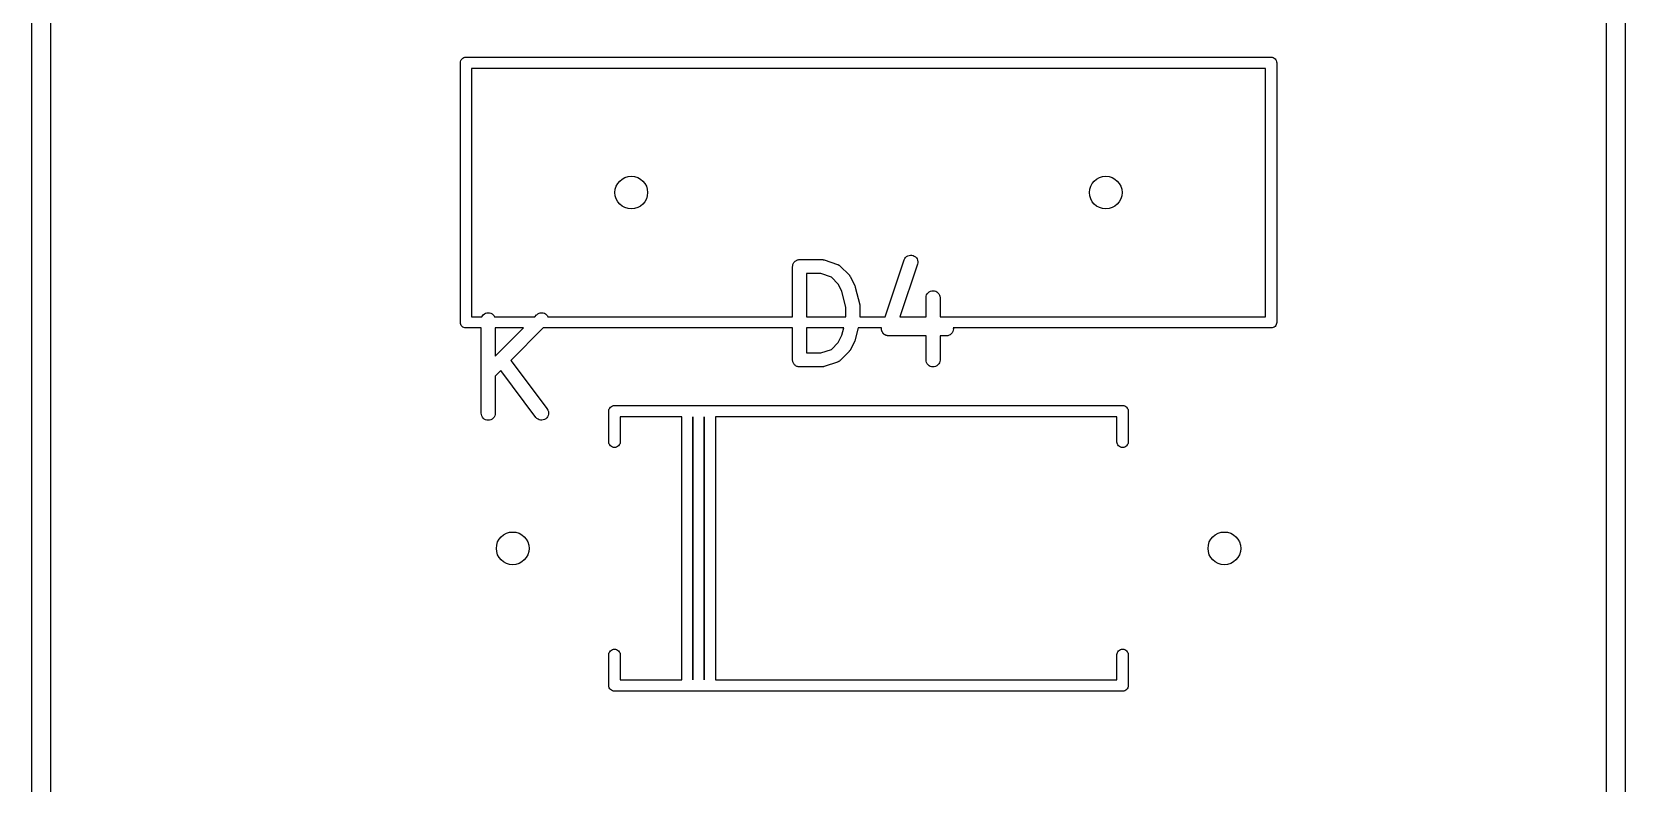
# Model space of a CAD drawing. Extents: x 17 to 176, y -177 to -9.
# Drawn here: x 17.2 to 34.26, y -139.67 to -131.63 of the extents above; entities that cross this region are included whole.
import ezdxf

# ---------------------------------------------------------------- set-up
doc = ezdxf.new("R2010")
doc.units = 0
doc.layers.add('BLACK', color=7, linetype='CONTINUOUS')

msp = doc.modelspace()

# ---------------------------------------------------------------- linework, layer by layer
at = {"layer": 'BLACK', "linetype": 'CONTINUOUS'}
for p, q in [((17.2038, -176.027), (17.2037, -52.2359)), ((17.4037, -52.2457), (17.4037, -176.02)), ((34.063, -145.298), (34.063, -53.7107)), ((34.263, -53.7181), (34.263, -145.293)), ((21.7917, -131.96), (21.7929, -131.948)), ((21.792, -131.963), (21.7917, -131.96)), ((21.792, -134.737), (21.792, -131.963)), ((21.7929, -131.948), (21.7963, -131.937)), ((21.7963, -131.937), (21.8019, -131.927)), ((21.8019, -131.927), (21.8094, -131.917)), ((21.8094, -131.917), (21.8185, -131.91)), ((21.8185, -131.91), (21.8289, -131.904)), ((21.8289, -131.904), (21.8402, -131.901)), ((21.8402, -131.901), (21.8491, -131.9)), ((21.8491, -131.9), (21.852, -131.9)), ((21.852, -131.9), (21.8549, -131.9)), ((21.8549, -131.9), (30.4691, -131.9)), ((21.912, -132.02), (21.912, -134.68)), ((30.412, -132.02), (21.912, -132.02)), ((30.412, -134.68), (30.412, -132.02)), ((30.4691, -131.9), (30.472, -131.9)), ((30.472, -131.9), (30.4749, -131.9)), ((30.4749, -131.9), (30.4749, -131.9)), ((30.4749, -131.9), (30.4838, -131.901)), ((30.4838, -131.901), (30.4951, -131.904)), ((30.4951, -131.904), (30.5055, -131.91)), ((30.5055, -131.91), (30.5146, -131.917)), ((30.5146, -131.917), (30.5221, -131.927)), ((30.5221, -131.927), (30.5277, -131.937)), ((30.5277, -131.937), (30.5311, -131.948)), ((30.5311, -131.948), (30.5323, -131.96)), ((30.5323, -131.96), (30.532, -131.963)), ((30.532, -131.963), (30.532, -134.737)), ((25.3714, -134.089), (25.3769, -134.084)), ((25.3769, -134.084), (25.3824, -134.08)), ((25.3824, -134.08), (25.3826, -134.08)), ((25.3826, -134.08), (25.3828, -134.08)), ((25.3828, -134.08), (25.3891, -134.076)), ((25.3891, -134.076), (25.3953, -134.073)), ((25.3953, -134.073), (25.3956, -134.073)), ((25.3956, -134.073), (25.3958, -134.073)), ((25.3958, -134.073), (25.4026, -134.071)), ((25.4026, -134.071), (25.4093, -134.069)), ((25.4093, -134.069), (25.4096, -134.069)), ((25.4096, -134.069), (25.4098, -134.069)), ((25.4098, -134.069), (25.4169, -134.068)), ((25.4169, -134.068), (25.4239, -134.067)), ((25.4239, -134.067), (25.662, -134.067)), ((25.662, -134.067), (25.663, -134.067)), ((25.663, -134.067), (25.6672, -134.068)), ((25.6672, -134.068), (25.6714, -134.068)), ((25.6714, -134.068), (25.6745, -134.069)), ((25.6745, -134.069), (25.6776, -134.069)), ((25.6776, -134.069), (25.6816, -134.07)), ((25.6816, -134.07), (25.6857, -134.071)), ((25.6857, -134.071), (25.8286, -134.119)), ((26.3402, -134.68), (26.5432, -134.071)), ((26.5432, -134.071), (26.5436, -134.07)), ((26.5436, -134.07), (26.5497, -134.057)), ((26.5497, -134.057), (26.5583, -134.045)), ((26.5583, -134.045), (26.5691, -134.035)), ((26.5691, -134.035), (26.5815, -134.027)), ((26.5815, -134.027), (26.5953, -134.022)), ((26.5953, -134.022), (26.6097, -134.02)), ((26.6097, -134.02), (26.6243, -134.02)), ((26.6243, -134.02), (26.6386, -134.024)), ((26.6386, -134.024), (26.6519, -134.03)), ((26.6519, -134.03), (26.6638, -134.038)), ((26.6638, -134.038), (26.6738, -134.049)), ((26.6738, -134.049), (26.6816, -134.061)), ((26.6816, -134.061), (26.6868, -134.075)), ((26.6868, -134.075), (26.6892, -134.09)), ((25.3489, -134.141), (25.3497, -134.134)), ((25.3489, -134.142), (25.3489, -134.141)), ((25.3489, -134.68), (25.3489, -134.142)), ((25.3489, -134.142), (25.3489, -134.142)), ((25.3489, -134.142), (25.3489, -134.142)), ((25.3489, -134.142), (25.3489, -134.142)), ((25.3497, -134.134), (25.3504, -134.127)), ((25.3504, -134.127), (25.3505, -134.127)), ((25.3505, -134.127), (25.3527, -134.12)), ((25.3505, -134.127), (25.3505, -134.127)), ((25.3527, -134.12), (25.3548, -134.113)), ((25.3548, -134.113), (25.3549, -134.113)), ((25.3549, -134.113), (25.355, -134.113)), ((25.355, -134.113), (25.3584, -134.107)), ((25.3584, -134.107), (25.3617, -134.1)), ((25.3617, -134.1), (25.3619, -134.1)), ((25.3619, -134.1), (25.362, -134.1)), ((25.362, -134.1), (25.3666, -134.095)), ((25.3666, -134.095), (25.3711, -134.089)), ((25.3711, -134.089), (25.3713, -134.089)), ((25.3713, -134.089), (25.3714, -134.089)), ((25.4989, -134.217), (25.4989, -134.68)), ((25.6498, -134.217), (25.4989, -134.217)), ((25.7643, -134.256), (25.6498, -134.217)), ((25.8385, -134.33), (25.7643, -134.256)), ((25.8286, -134.119), (25.8296, -134.119)), ((25.8296, -134.119), (25.8316, -134.12)), ((25.8316, -134.12), (25.8337, -134.121)), ((25.8337, -134.121), (25.8382, -134.123)), ((25.8382, -134.123), (25.8428, -134.125)), ((25.8428, -134.125), (25.8446, -134.127)), ((25.8446, -134.127), (25.8466, -134.128)), ((25.8466, -134.128), (25.8505, -134.131)), ((25.8505, -134.131), (25.8547, -134.134)), ((25.8547, -134.134), (25.8562, -134.136)), ((25.8562, -134.136), (25.8579, -134.137)), ((25.8579, -134.137), (25.9531, -134.232)), ((25.9531, -134.232), (25.9539, -134.233)), ((25.9539, -134.233), (25.9565, -134.236)), ((25.9565, -134.236), (25.9594, -134.239)), ((25.9594, -134.239), (25.961, -134.242)), ((25.961, -134.242), (25.963, -134.244)), ((25.963, -134.244), (25.9649, -134.248)), ((25.9649, -134.248), (25.9672, -134.252)), ((25.9672, -134.252), (26.0148, -134.347)), ((26.6855, -134.118), (26.4984, -134.68)), ((26.6888, -134.104), (26.6855, -134.118)), ((26.6892, -134.09), (26.6888, -134.104)), ((25.8769, -134.407), (25.8385, -134.33)), ((25.9203, -134.58), (25.8769, -134.407)), ((26.0148, -134.347), (26.0153, -134.348)), ((26.0153, -134.348), (26.0154, -134.348)), ((26.0154, -134.348), (26.0156, -134.348)), ((26.0156, -134.348), (26.0179, -134.355)), ((26.0179, -134.355), (26.0203, -134.362)), ((26.0203, -134.362), (26.0204, -134.362)), ((26.0204, -134.362), (26.0205, -134.362)), ((26.0205, -134.362), (26.0681, -134.553)), ((26.7906, -134.433), (26.8, -134.422)), ((26.8, -134.422), (26.8114, -134.413)), ((26.8114, -134.413), (26.8244, -134.406)), ((26.8244, -134.406), (26.8384, -134.402)), ((26.8384, -134.402), (26.853, -134.401)), ((26.853, -134.401), (26.8676, -134.402)), ((26.8676, -134.402), (26.8815, -134.407)), ((26.8815, -134.407), (26.8944, -134.414)), ((26.8944, -134.414), (26.9057, -134.423)), ((26.9057, -134.423), (26.9149, -134.434)), ((25.9203, -134.68), (25.9203, -134.58)), ((26.0681, -134.553), (26.0683, -134.554)), ((26.0683, -134.554), (26.0685, -134.555)), ((26.0685, -134.555), (26.0689, -134.556)), ((26.0689, -134.556), (26.0695, -134.562)), ((26.0695, -134.562), (26.0703, -134.568)), ((26.0703, -134.568), (26.0702, -134.57)), ((26.0702, -134.57), (26.0703, -134.571)), ((26.0703, -134.571), (26.0703, -134.68)), ((26.7775, -134.475), (26.7791, -134.46)), ((26.7775, -134.476), (26.7775, -134.475)), ((26.7775, -134.68), (26.7775, -134.476)), ((26.7791, -134.46), (26.7835, -134.446)), ((26.7835, -134.446), (26.7906, -134.433)), ((26.9149, -134.434), (26.9218, -134.447)), ((26.9218, -134.447), (26.926, -134.461)), ((26.926, -134.461), (26.9275, -134.476)), ((26.9275, -134.476), (26.9275, -134.68)), ((21.7917, -134.74), (21.792, -134.737)), ((21.7929, -134.752), (21.7917, -134.74)), ((21.7963, -134.763), (21.7929, -134.752)), ((21.8019, -134.773), (21.7963, -134.763)), ((21.912, -134.68), (22.0227, -134.68)), ((22.0227, -134.68), (22.0282, -134.67)), ((22.0282, -134.67), (22.0376, -134.659)), ((22.0376, -134.659), (22.049, -134.65)), ((22.049, -134.65), (22.062, -134.643)), ((22.062, -134.643), (22.076, -134.639)), ((22.076, -134.639), (22.0906, -134.637)), ((22.0906, -134.637), (22.1052, -134.639)), ((22.1052, -134.639), (22.1192, -134.643)), ((22.1192, -134.643), (22.132, -134.65)), ((22.132, -134.65), (22.1433, -134.66)), ((22.1433, -134.66), (22.1526, -134.671)), ((22.1526, -134.671), (22.1574, -134.68)), ((22.1574, -134.68), (22.5878, -134.68)), ((22.5878, -134.68), (22.6085, -134.659)), ((22.6085, -134.659), (22.6092, -134.659)), ((22.6092, -134.659), (22.6207, -134.649)), ((22.6207, -134.649), (22.6337, -134.643)), ((22.6337, -134.643), (22.6477, -134.639)), ((22.6477, -134.639), (22.6623, -134.637)), ((22.6623, -134.637), (22.6769, -134.639)), ((22.6769, -134.639), (22.6908, -134.643)), ((22.6908, -134.643), (22.7037, -134.65)), ((22.7037, -134.65), (22.7149, -134.66)), ((22.7149, -134.66), (22.7241, -134.671)), ((22.7241, -134.671), (22.7288, -134.68)), ((22.7288, -134.68), (25.3489, -134.68)), ((25.4989, -134.68), (25.9203, -134.68)), ((26.0703, -134.68), (26.3402, -134.68)), ((26.4984, -134.68), (26.7775, -134.68)), ((26.9275, -134.68), (30.412, -134.68)), ((30.5277, -134.763), (30.5221, -134.773)), ((30.5311, -134.752), (30.5277, -134.763)), ((30.532, -134.743), (30.5311, -134.752)), ((30.532, -134.737), (30.5323, -134.74)), ((30.5323, -134.74), (30.532, -134.743)), ((21.8094, -134.783), (21.8019, -134.773)), ((21.8185, -134.79), (21.8094, -134.783)), ((21.8289, -134.796), (21.8185, -134.79)), ((21.8402, -134.799), (21.8289, -134.796)), ((21.8491, -134.8), (21.8402, -134.799)), ((21.852, -134.8), (21.8491, -134.8)), ((21.8491, -134.8), (21.8491, -134.8)), ((21.8549, -134.8), (21.852, -134.8)), ((22.0151, -134.8), (21.8549, -134.8)), ((22.0151, -135.712), (22.0151, -134.8)), ((22.1651, -134.8), (22.1651, -135.103)), ((22.1651, -135.103), (22.4678, -134.8)), ((22.4678, -134.8), (22.1651, -134.8)), ((22.68, -134.8), (22.332, -135.148)), ((25.3489, -134.8), (22.68, -134.8)), ((25.3489, -135.142), (25.3489, -134.8)), ((25.4989, -134.8), (25.4989, -135.067)), ((25.8965, -134.8), (25.4989, -134.8)), ((25.8385, -134.955), (25.8769, -134.878)), ((25.8769, -134.878), (25.8965, -134.8)), ((26.0148, -134.938), (25.9672, -135.033)), ((26.0149, -134.938), (26.0148, -134.938)), ((26.0151, -134.937), (26.0149, -134.938)), ((26.0175, -134.931), (26.0151, -134.937)), ((26.02, -134.924), (26.0175, -134.931)), ((26.0201, -134.924), (26.02, -134.924)), ((26.0202, -134.923), (26.0201, -134.924)), ((26.0205, -134.922), (26.0202, -134.923)), ((26.0511, -134.8), (26.0205, -134.922)), ((26.3019, -134.8), (26.0511, -134.8)), ((26.3013, -134.809), (26.3018, -134.804)), ((26.3015, -134.811), (26.3013, -134.809)), ((26.3015, -134.814), (26.3015, -134.811)), ((26.3022, -134.819), (26.3015, -134.814)), ((26.3018, -134.804), (26.3019, -134.8)), ((26.3026, -134.823), (26.3022, -134.819)), ((26.3034, -134.826), (26.3026, -134.823)), ((26.3039, -134.829), (26.3034, -134.826)), ((26.3055, -134.833), (26.3039, -134.829)), ((26.3067, -134.837), (26.3055, -134.833)), ((26.3081, -134.84), (26.3067, -134.837)), ((26.3091, -134.842), (26.3081, -134.84)), ((26.3115, -134.846), (26.3091, -134.842)), ((26.3135, -134.85), (26.3115, -134.846)), ((26.3153, -134.852), (26.3135, -134.85)), ((26.3168, -134.855), (26.3153, -134.852)), ((26.3199, -134.858), (26.3168, -134.855)), ((26.3227, -134.862), (26.3199, -134.858)), ((26.3249, -134.863), (26.3227, -134.862)), ((26.3268, -134.865), (26.3249, -134.863)), ((26.3305, -134.868), (26.3268, -134.865)), ((26.3339, -134.871), (26.3305, -134.868)), ((26.3364, -134.872), (26.3339, -134.871)), ((26.3387, -134.874), (26.3364, -134.872)), ((26.3428, -134.876), (26.3387, -134.874)), ((26.3467, -134.878), (26.3428, -134.876)), ((26.3495, -134.879), (26.3467, -134.878)), ((26.3521, -134.88), (26.3495, -134.879)), ((26.3564, -134.881), (26.3521, -134.88)), ((26.3607, -134.882), (26.3564, -134.881)), ((26.3635, -134.883), (26.3607, -134.882)), ((26.3663, -134.883), (26.3635, -134.883)), ((26.3708, -134.884), (26.3663, -134.883)), ((26.3752, -134.884), (26.3708, -134.884)), ((26.3763, -134.884), (26.3752, -134.884)), ((26.7775, -134.884), (26.3763, -134.884)), ((26.7775, -135.142), (26.7775, -134.884)), ((26.9953, -134.884), (26.9275, -134.884)), ((26.9275, -134.884), (26.9275, -135.142)), ((27.0099, -134.883), (26.9953, -134.884)), ((27.0239, -134.878), (27.0099, -134.883)), ((27.0368, -134.872), (27.0239, -134.878)), ((27.0482, -134.862), (27.0368, -134.872)), ((27.0575, -134.851), (27.0482, -134.862)), ((27.0645, -134.838), (27.0575, -134.851)), ((27.0688, -134.824), (27.0645, -134.838)), ((27.0703, -134.81), (27.0688, -134.824)), ((30.4691, -134.8), (27.0695, -134.8)), ((27.0695, -134.8), (27.0703, -134.81)), ((30.472, -134.8), (30.4691, -134.8)), ((30.4838, -134.799), (30.472, -134.8)), ((30.4951, -134.796), (30.4838, -134.799)), ((30.5055, -134.79), (30.4951, -134.796)), ((30.5146, -134.783), (30.5055, -134.79)), ((30.5221, -134.773), (30.5146, -134.783)), ((25.4989, -135.067), (25.6498, -135.067)), ((25.6498, -135.067), (25.7643, -135.029)), ((25.7643, -135.029), (25.8385, -134.955)), ((25.9531, -135.053), (25.8579, -135.148)), ((25.9558, -135.049), (25.9531, -135.053)), ((25.9587, -135.046), (25.9558, -135.049)), ((25.9604, -135.044), (25.9587, -135.046)), ((25.9624, -135.041), (25.9604, -135.044)), ((25.9644, -135.038), (25.9624, -135.041)), ((25.9667, -135.034), (25.9644, -135.038)), ((25.9672, -135.033), (25.9667, -135.034)), ((22.2248, -135.255), (22.1651, -135.315)), ((22.6015, -135.757), (22.2248, -135.255)), ((22.332, -135.148), (22.7215, -135.667)), ((25.3496, -135.149), (25.3489, -135.142)), ((25.3502, -135.156), (25.3496, -135.149)), ((25.3503, -135.157), (25.3502, -135.156)), ((25.3524, -135.164), (25.3503, -135.157)), ((25.3503, -135.157), (25.3503, -135.157)), ((25.3544, -135.17), (25.3524, -135.164)), ((25.3545, -135.171), (25.3544, -135.17)), ((25.3546, -135.171), (25.3545, -135.171)), ((25.3579, -135.177), (25.3546, -135.171)), ((25.3611, -135.183), (25.3579, -135.177)), ((25.3613, -135.184), (25.3611, -135.183)), ((25.3614, -135.184), (25.3613, -135.184)), ((25.3659, -135.189), (25.3614, -135.184)), ((25.3703, -135.195), (25.3659, -135.189)), ((25.3705, -135.195), (25.3703, -135.195)), ((25.3707, -135.195), (25.3705, -135.195)), ((25.3761, -135.2), (25.3707, -135.195)), ((25.3815, -135.204), (25.3761, -135.2)), ((25.3818, -135.204), (25.3815, -135.204)), ((25.382, -135.205), (25.3818, -135.204)), ((25.3881, -135.208), (25.382, -135.205)), ((25.3944, -135.211), (25.3881, -135.208)), ((25.3946, -135.211), (25.3944, -135.211)), ((25.3948, -135.212), (25.3946, -135.211)), ((25.4016, -135.214), (25.3948, -135.212)), ((25.4083, -135.216), (25.4016, -135.214)), ((25.4086, -135.216), (25.4083, -135.216)), ((25.4088, -135.216), (25.4086, -135.216)), ((25.4158, -135.217), (25.4088, -135.216)), ((25.4229, -135.217), (25.4158, -135.217)), ((25.4234, -135.217), (25.4229, -135.217)), ((25.4239, -135.217), (25.4234, -135.217)), ((25.4234, -135.217), (25.4234, -135.217)), ((25.4234, -135.217), (25.4234, -135.217)), ((25.662, -135.217), (25.4239, -135.217)), ((25.6662, -135.217), (25.662, -135.217)), ((25.6704, -135.217), (25.6662, -135.217)), ((25.6735, -135.216), (25.6704, -135.217)), ((25.6766, -135.216), (25.6735, -135.216)), ((25.6806, -135.215), (25.6766, -135.216)), ((25.6847, -135.214), (25.6806, -135.215)), ((25.6857, -135.214), (25.6847, -135.214)), ((25.8286, -135.166), (25.6857, -135.214)), ((25.8306, -135.165), (25.8286, -135.166)), ((25.8327, -135.164), (25.8306, -135.165)), ((25.8373, -135.162), (25.8327, -135.164)), ((25.8419, -135.16), (25.8373, -135.162)), ((25.8437, -135.159), (25.8419, -135.16)), ((25.8457, -135.158), (25.8437, -135.159)), ((25.8497, -135.154), (25.8457, -135.158)), ((25.8539, -135.152), (25.8497, -135.154)), ((25.8554, -135.15), (25.8539, -135.152)), ((25.8571, -135.149), (25.8554, -135.15)), ((25.8579, -135.148), (25.8571, -135.149)), ((26.7789, -135.157), (26.7775, -135.142)), ((26.7831, -135.171), (26.7789, -135.157)), ((26.79, -135.184), (26.7831, -135.171)), ((26.7993, -135.195), (26.79, -135.184)), ((26.8105, -135.205), (26.7993, -135.195)), ((26.8234, -135.212), (26.8105, -135.205)), ((26.8374, -135.216), (26.8234, -135.212)), ((26.852, -135.217), (26.8374, -135.216)), ((26.8665, -135.216), (26.852, -135.217)), ((26.8806, -135.212), (26.8665, -135.216)), ((26.8935, -135.205), (26.8806, -135.212)), ((26.905, -135.196), (26.8935, -135.205)), ((26.9144, -135.185), (26.905, -135.196)), ((26.9214, -135.172), (26.9144, -135.185)), ((26.9258, -135.158), (26.9214, -135.172)), ((26.9275, -135.143), (26.9258, -135.158)), ((26.9275, -135.142), (26.9275, -135.143)), ((22.1651, -135.315), (22.1651, -135.712)), ((22.0165, -135.727), (22.0151, -135.712)), ((22.0208, -135.741), (22.0165, -135.727)), ((22.0276, -135.754), (22.0208, -135.741)), ((22.0369, -135.765), (22.0276, -135.754)), ((22.0482, -135.775), (22.0369, -135.765)), ((22.061, -135.782), (22.0482, -135.775)), ((22.075, -135.786), (22.061, -135.782)), ((22.0896, -135.787), (22.075, -135.786)), ((22.1041, -135.786), (22.0896, -135.787)), ((22.1182, -135.782), (22.1041, -135.786)), ((22.1312, -135.775), (22.1182, -135.782)), ((22.1426, -135.766), (22.1312, -135.775)), ((22.152, -135.755), (22.1426, -135.766)), ((22.159, -135.742), (22.152, -135.755)), ((22.1635, -135.728), (22.159, -135.742)), ((22.1651, -135.713), (22.1635, -135.728)), ((22.1651, -135.712), (22.1651, -135.713)), ((22.6114, -135.768), (22.6015, -135.757)), ((22.6232, -135.777), (22.6114, -135.768)), ((22.6364, -135.783), (22.6232, -135.777)), ((22.6507, -135.787), (22.6364, -135.783)), ((22.6653, -135.787), (22.6507, -135.787)), ((22.6798, -135.785), (22.6653, -135.787)), ((22.6935, -135.78), (22.6798, -135.785)), ((22.7061, -135.773), (22.6935, -135.78)), ((22.717, -135.763), (22.7061, -135.773)), ((22.7257, -135.751), (22.717, -135.763)), ((22.7215, -135.667), (22.7221, -135.668)), ((22.7221, -135.668), (22.7296, -135.681)), ((22.732, -135.738), (22.7257, -135.751)), ((22.7296, -135.681), (22.7344, -135.695)), ((22.7357, -135.724), (22.732, -135.738)), ((22.7344, -135.695), (22.7365, -135.709)), ((22.7365, -135.709), (22.7357, -135.724)), ((23.3817, -135.69), (23.3829, -135.678)), ((23.382, -135.693), (23.3817, -135.69)), ((23.382, -136.023), (23.382, -135.693)), ((23.3829, -135.678), (23.3863, -135.667)), ((23.3863, -135.667), (23.3919, -135.657)), ((23.3919, -135.657), (23.3994, -135.647)), ((23.3994, -135.647), (23.4085, -135.64)), ((23.4085, -135.64), (23.4189, -135.634)), ((23.4189, -135.634), (23.4302, -135.631)), ((23.4302, -135.631), (23.4391, -135.63)), ((23.4391, -135.63), (23.4391, -135.63)), ((23.4391, -135.63), (23.442, -135.63)), ((23.442, -135.63), (23.4449, -135.63)), ((23.4449, -135.63), (24.2191, -135.63)), ((24.162, -135.75), (23.502, -135.75)), ((23.502, -135.75), (23.502, -136.023)), ((24.162, -138.57), (24.162, -135.75)), ((24.2191, -135.63), (24.222, -135.63)), ((24.222, -135.63), (24.2249, -135.63)), ((24.2249, -135.63), (24.3391, -135.63)), ((24.282, -138.57), (24.282, -135.75)), ((24.282, -135.75), (24.282, -138.57)), ((24.3391, -135.63), (24.342, -135.63)), ((24.342, -135.63), (24.3449, -135.63)), ((24.3449, -135.63), (24.4591, -135.63)), ((24.402, -138.57), (24.402, -135.75)), ((24.402, -135.75), (24.402, -138.57)), ((24.4591, -135.63), (24.462, -135.63)), ((24.462, -135.63), (24.4649, -135.63)), ((24.4649, -135.63), (28.8791, -135.63)), ((28.822, -135.75), (24.522, -135.75)), ((24.522, -135.75), (24.522, -138.57)), ((28.822, -136.023), (28.822, -135.75)), ((28.8791, -135.63), (28.882, -135.63)), ((28.882, -135.63), (28.8849, -135.63)), ((28.8849, -135.63), (28.8849, -135.63)), ((28.8849, -135.63), (28.8938, -135.631)), ((28.8938, -135.631), (28.9051, -135.634)), ((28.9051, -135.634), (28.9155, -135.64)), ((28.9155, -135.64), (28.9246, -135.647)), ((28.9246, -135.647), (28.9321, -135.657)), ((28.9321, -135.657), (28.9377, -135.667)), ((28.9377, -135.667), (28.9411, -135.678)), ((28.9411, -135.678), (28.9423, -135.69)), ((28.9423, -135.69), (28.942, -135.693)), ((28.942, -135.693), (28.942, -136.023)), ((23.3829, -136.032), (23.382, -136.023)), ((23.3863, -136.043), (23.3829, -136.032)), ((23.3919, -136.053), (23.3863, -136.043)), ((23.3994, -136.063), (23.3919, -136.053)), ((23.4085, -136.07), (23.3994, -136.063)), ((23.4189, -136.076), (23.4085, -136.07)), ((23.4302, -136.079), (23.4189, -136.076)), ((23.442, -136.08), (23.4302, -136.079)), ((23.4538, -136.079), (23.442, -136.08)), ((23.4651, -136.076), (23.4538, -136.079)), ((23.4755, -136.07), (23.4651, -136.076)), ((23.4846, -136.063), (23.4755, -136.07)), ((23.4921, -136.053), (23.4846, -136.063)), ((23.4977, -136.043), (23.4921, -136.053)), ((23.5011, -136.032), (23.4977, -136.043)), ((23.502, -136.023), (23.5011, -136.032)), ((28.8229, -136.032), (28.822, -136.023)), ((28.8263, -136.043), (28.8229, -136.032)), ((28.8319, -136.053), (28.8263, -136.043)), ((28.8394, -136.063), (28.8319, -136.053)), ((28.8485, -136.07), (28.8394, -136.063)), ((28.8589, -136.076), (28.8485, -136.07)), ((28.8702, -136.079), (28.8589, -136.076)), ((28.882, -136.08), (28.8702, -136.079)), ((28.8938, -136.079), (28.882, -136.08)), ((28.9051, -136.076), (28.8938, -136.079)), ((28.9155, -136.07), (28.9051, -136.076)), ((28.9246, -136.063), (28.9155, -136.07)), ((28.9321, -136.053), (28.9246, -136.063)), ((28.9377, -136.043), (28.9321, -136.053)), ((28.9411, -136.032), (28.9377, -136.043)), ((28.942, -136.023), (28.9411, -136.032)), ((23.382, -138.297), (23.3829, -138.288)), ((23.382, -138.627), (23.382, -138.297)), ((23.3829, -138.288), (23.3863, -138.277)), ((23.3863, -138.277), (23.3919, -138.267)), ((23.3919, -138.267), (23.3994, -138.257)), ((23.3994, -138.257), (23.4085, -138.25)), ((23.4085, -138.25), (23.4189, -138.244)), ((23.4189, -138.244), (23.4302, -138.241)), ((23.4302, -138.241), (23.442, -138.24)), ((23.442, -138.24), (23.4538, -138.241)), ((23.4538, -138.241), (23.4651, -138.244)), ((23.4651, -138.244), (23.4755, -138.25)), ((23.4755, -138.25), (23.4846, -138.257)), ((23.4846, -138.257), (23.4921, -138.267)), ((23.4921, -138.267), (23.4977, -138.277)), ((23.4977, -138.277), (23.5011, -138.288)), ((23.5011, -138.288), (23.502, -138.297)), ((23.502, -138.297), (23.502, -138.57)), ((28.822, -138.297), (28.8229, -138.288)), ((28.822, -138.57), (28.822, -138.297)), ((28.8229, -138.288), (28.8263, -138.277)), ((28.8263, -138.277), (28.8319, -138.267)), ((28.8319, -138.267), (28.8394, -138.257)), ((28.8394, -138.257), (28.8485, -138.25)), ((28.8485, -138.25), (28.8589, -138.244)), ((28.8589, -138.244), (28.8702, -138.241)), ((28.8702, -138.241), (28.882, -138.24)), ((28.882, -138.24), (28.8938, -138.241)), ((28.8938, -138.241), (28.9051, -138.244)), ((28.9051, -138.244), (28.9155, -138.25)), ((28.9155, -138.25), (28.9246, -138.257)), ((28.9246, -138.257), (28.9321, -138.267)), ((28.9321, -138.267), (28.9377, -138.277)), ((28.9377, -138.277), (28.9411, -138.288)), ((28.9411, -138.288), (28.942, -138.297)), ((28.942, -138.297), (28.942, -138.627)), ((23.3817, -138.63), (23.382, -138.627)), ((23.3829, -138.642), (23.3817, -138.63)), ((23.3863, -138.653), (23.3829, -138.642)), ((23.3919, -138.663), (23.3863, -138.653)), ((23.3994, -138.673), (23.3919, -138.663)), ((23.4085, -138.68), (23.3994, -138.673)), ((23.4189, -138.686), (23.4085, -138.68)), ((23.4302, -138.689), (23.4189, -138.686)), ((23.4391, -138.69), (23.4302, -138.689)), ((23.442, -138.69), (23.4391, -138.69)), ((23.4391, -138.69), (23.4391, -138.69)), ((23.4449, -138.69), (23.442, -138.69)), ((24.2191, -138.69), (23.4449, -138.69)), ((23.502, -138.57), (24.162, -138.57)), ((24.222, -138.69), (24.2191, -138.69)), ((24.2249, -138.69), (24.222, -138.69)), ((24.3391, -138.69), (24.2249, -138.69)), ((24.282, -138.57), (24.282, -138.57)), ((24.342, -138.69), (24.3391, -138.69)), ((24.3449, -138.69), (24.342, -138.69)), ((24.4591, -138.69), (24.3449, -138.69)), ((24.402, -138.57), (24.402, -138.57)), ((24.462, -138.69), (24.4591, -138.69)), ((24.4649, -138.69), (24.462, -138.69)), ((28.8791, -138.69), (24.4649, -138.69)), ((24.522, -138.57), (28.822, -138.57)), ((28.882, -138.69), (28.8791, -138.69)), ((28.8849, -138.69), (28.882, -138.69)), ((28.8938, -138.689), (28.8849, -138.69)), ((28.8849, -138.69), (28.8849, -138.69)), ((28.9051, -138.686), (28.8938, -138.689)), ((28.9155, -138.68), (28.9051, -138.686)), ((28.9246, -138.673), (28.9155, -138.68)), ((28.9321, -138.663), (28.9246, -138.673)), ((28.9377, -138.653), (28.9321, -138.663)), ((28.9411, -138.642), (28.9377, -138.653)), ((28.9423, -138.63), (28.9411, -138.642)), ((28.942, -138.627), (28.9423, -138.63))]:
    msp.add_line(p, q, dxfattribs=at)
at = {"layer": 'BLACK'}
for centre in [(23.622, -133.35), (23.622, -133.35), (28.702, -133.35), (28.702, -133.35), (22.352, -137.16), (22.352, -137.16), (29.972, -137.16), (29.972, -137.16)]:
    msp.add_circle(centre, 0.175, dxfattribs=at)

doc.saveas('drawing.dxf')
